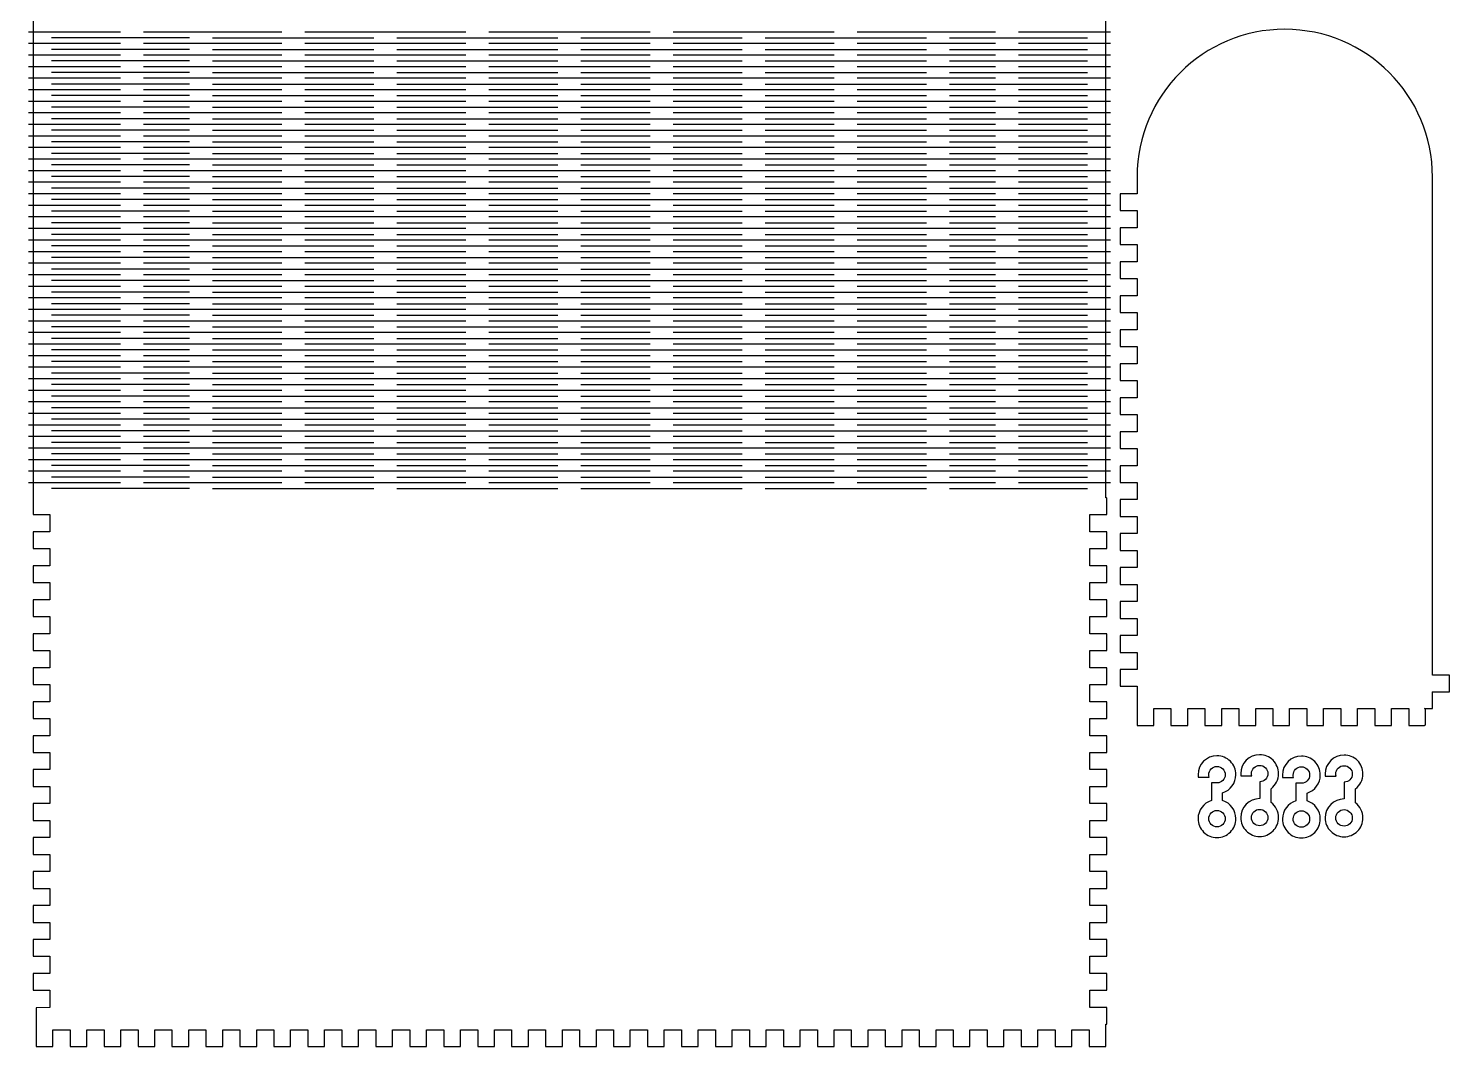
# Model space of a CAD drawing. Extents: x 4 to 392, y 13 to 534.
# Drawn here: x 3.7 to 392.4, y 13.5 to 291.9 of the extents above; entities that cross this region are included whole.
import ezdxf

# ---------------------------------------------------------------- set-up
doc = ezdxf.new("R2010")
doc.units = 0
doc.layers.add('Layer_1', color=7, linetype='CONTINUOUS')

msp = doc.modelspace()

# ---------------------------------------------------------------- linework, layer by layer
at = {"layer": 'Layer_1', "color": 7}
for points in [[(5.042069, 446.575439), (4.945951, 446.479321), (4.945951, 163.278023)], [(298.524921, 163.496596), (298.336829, 163.496596), (298.336829, 437.039586), (298.354291, 437.039586), (298.336829, 446.479321), (298.240706, 446.575439), (5.042069, 446.575439)], [(347.282613, 291.613634), (347.279613, 291.613634)], [(28.86132, 290.866613), (3.672673, 290.866613)], [(28.86132, 287.705685), (3.672673, 287.705685)], [(47.752359, 289.286149), (9.969984, 289.286149)], [(72.940399, 290.866613), (35.15833, 290.866613)], [(72.940399, 287.705685), (35.15833, 287.705685)], [(54.049373, 289.286149), (98.12874, 289.286149)], [(123.317089, 290.866613), (79.237486, 290.866613)], [(123.317089, 287.705685), (79.237486, 287.705685)], [(104.425087, 289.286149), (148.504694, 289.286149)], [(173.693032, 290.866613), (129.614168, 290.866613)], [(173.693032, 287.705685), (129.614168, 287.705685)], [(154.801785, 289.286149), (198.881383, 289.286149)], [(224.068994, 290.866613), (179.990123, 290.866613)], [(224.068994, 287.705685), (179.990123, 287.705685)], [(205.177734, 289.286149), (249.257331, 289.286149)], [(268.149331, 290.866613), (230.366071, 290.866613)], [(268.149331, 287.705685), (230.366071, 287.705685)], [(255.554422, 289.286149), (293.336942, 289.286149)], [(299.63402, 290.866613), (274.445682, 290.866613)], [(299.63402, 287.705685), (274.445682, 287.705685)], [(28.86132, 284.545121), (3.672673, 284.545121)], [(47.752359, 286.125214), (9.969984, 286.125214)], [(72.940399, 284.545121), (35.15833, 284.545121)], [(54.049373, 286.125214), (98.12874, 286.125214)], [(123.317089, 284.545121), (79.237486, 284.545121)], [(104.425087, 286.125214), (148.504694, 286.125214)], [(173.693032, 284.545121), (129.614168, 284.545121)], [(154.801785, 286.125214), (198.881383, 286.125214)], [(224.068994, 284.545121), (179.990123, 284.545121)], [(205.177734, 286.125214), (249.257331, 286.125214)], [(268.149331, 284.545121), (230.366071, 284.545121)], [(255.554422, 286.125214), (293.336942, 286.125214)], [(299.63402, 284.545121), (274.445682, 284.545121)], [(28.86132, 281.384186), (3.672673, 281.384186)], [(47.752359, 282.964657), (9.969984, 282.964657)], [(72.940399, 281.384186), (35.15833, 281.384186)], [(54.049373, 282.964657), (98.12874, 282.964657)], [(123.317089, 281.384186), (79.237486, 281.384186)], [(104.425087, 282.964657), (148.504694, 282.964657)], [(173.693032, 281.384186), (129.614168, 281.384186)], [(154.801785, 282.964657), (198.881383, 282.964657)], [(224.068994, 281.384186), (179.990123, 281.384186)], [(205.177734, 282.964657), (249.257331, 282.964657)], [(268.149331, 281.384186), (230.366071, 281.384186)], [(255.554422, 282.964657), (293.336942, 282.964657)], [(299.63402, 281.384186), (274.445682, 281.384186)], [(28.86132, 278.223258), (3.672673, 278.223258)], [(47.752359, 279.803722), (9.969984, 279.803722)], [(47.752359, 276.642787), (9.969984, 276.642787)], [(72.940399, 278.223258), (35.15833, 278.223258)], [(54.049373, 279.803722), (98.12874, 279.803722)], [(54.049373, 276.642787), (98.12874, 276.642787)], [(123.317089, 278.223258), (79.237486, 278.223258)], [(104.425087, 279.803722), (148.504694, 279.803722)], [(104.425087, 276.642787), (148.504694, 276.642787)], [(173.693032, 278.223258), (129.614168, 278.223258)], [(154.801785, 279.803722), (198.881383, 279.803722)], [(154.801785, 276.642787), (198.881383, 276.642787)], [(224.068994, 278.223258), (179.990123, 278.223258)], [(205.177734, 279.803722), (249.257331, 279.803722)], [(205.177734, 276.642787), (249.257331, 276.642787)], [(268.149331, 278.223258), (230.366071, 278.223258)], [(255.554422, 279.803722), (293.336942, 279.803722)], [(255.554422, 276.642787), (293.336942, 276.642787)], [(299.63402, 278.223258), (274.445682, 278.223258)], [(28.86132, 275.062322), (3.672673, 275.062322)], [(47.752359, 273.481858), (9.969984, 273.481858)], [(72.940399, 275.062322), (35.15833, 275.062322)], [(54.049373, 273.481858), (98.12874, 273.481858)], [(123.317089, 275.062322), (79.237486, 275.062322)], [(104.425087, 273.481858), (148.504694, 273.481858)], [(173.693032, 275.062322), (129.614168, 275.062322)], [(154.801785, 273.481858), (198.881383, 273.481858)], [(224.068994, 275.062322), (179.990123, 275.062322)], [(205.177734, 273.481858), (249.257331, 273.481858)], [(268.149331, 275.062322), (230.366071, 275.062322)], [(255.554422, 273.481858), (293.336942, 273.481858)], [(299.63402, 275.062322), (274.445682, 275.062322)], [(28.86132, 271.901387), (3.672673, 271.901387)], [(28.86132, 268.740459), (3.672673, 268.740459)], [(47.752359, 270.320923), (9.969984, 270.320923)], [(72.940399, 271.901387), (35.15833, 271.901387)], [(72.940399, 268.740459), (35.15833, 268.740459)], [(54.049373, 270.320923), (98.12874, 270.320923)], [(123.317089, 271.901387), (79.237486, 271.901387)], [(123.317089, 268.740459), (79.237486, 268.740459)], [(104.425087, 270.320923), (148.504694, 270.320923)], [(173.693032, 271.901387), (129.614168, 271.901387)], [(173.693032, 268.740459), (129.614168, 268.740459)], [(154.801785, 270.320923), (198.881383, 270.320923)], [(224.068994, 271.901387), (179.990123, 271.901387)], [(224.068994, 268.740459), (179.990123, 268.740459)], [(205.177734, 270.320923), (249.257331, 270.320923)], [(268.149331, 271.901387), (230.366071, 271.901387)], [(268.149331, 268.740459), (230.366071, 268.740459)], [(255.554422, 270.320923), (293.336942, 270.320923)], [(299.63402, 271.901387), (274.445682, 271.901387)], [(299.63402, 268.740459), (274.445682, 268.740459)], [(28.86132, 265.579531), (3.672673, 265.579531)], [(47.752359, 267.159995), (9.969984, 267.159995)], [(72.940399, 265.579531), (35.15833, 265.579531)], [(54.049373, 267.159995), (98.12874, 267.159995)], [(123.317089, 265.579531), (79.237486, 265.579531)], [(104.425087, 267.159995), (148.504694, 267.159995)], [(173.693032, 265.579531), (129.614168, 265.579531)], [(154.801785, 267.159995), (198.881383, 267.159995)], [(224.068994, 265.579531), (179.990123, 265.579531)], [(205.177734, 267.159995), (249.257331, 267.159995)], [(268.149331, 265.579531), (230.366071, 265.579531)], [(255.554422, 267.159995), (293.336942, 267.159995)], [(299.63402, 265.579531), (274.445682, 265.579531)], [(28.86132, 262.418596), (3.672673, 262.418596)], [(28.86132, 262.418596), (3.672673, 262.418596)], [(47.752359, 263.99906), (9.969984, 263.99906)], [(47.752359, 260.838132), (9.969984, 260.838132)], [(47.752359, 260.838125), (9.969984, 260.838125)], [(72.940399, 262.418596), (35.15833, 262.418596)], [(72.940399, 262.418596), (35.15833, 262.418596)], [(54.049373, 263.99906), (98.12874, 263.99906)], [(54.049373, 260.838132), (98.12874, 260.838132)], [(54.049373, 260.838125), (98.12874, 260.838125)], [(123.317089, 262.418596), (79.237486, 262.418596)], [(123.317089, 262.418596), (79.237486, 262.418596)], [(104.425087, 263.99906), (148.504694, 263.99906)], [(104.425087, 260.838132), (148.504694, 260.838132)], [(104.425087, 260.838125), (148.504694, 260.838125)], [(173.693032, 262.418596), (129.614168, 262.418596)], [(173.693032, 262.418596), (129.614168, 262.418596)], [(154.801785, 263.99906), (198.881383, 263.99906)], [(154.801785, 260.838132), (198.881383, 260.838132)], [(154.801785, 260.838125), (198.881383, 260.838125)], [(224.068994, 262.418596), (179.990123, 262.418596)], [(224.068994, 262.418596), (179.990123, 262.418596)], [(205.177734, 263.99906), (249.257331, 263.99906)], [(205.177734, 260.838132), (249.257331, 260.838132)], [(205.177734, 260.838125), (249.257331, 260.838125)], [(268.149331, 262.418596), (230.366071, 262.418596)], [(268.149331, 262.418596), (230.366071, 262.418596)], [(255.554422, 263.99906), (293.336942, 263.99906)], [(255.554422, 260.838132), (293.336942, 260.838132)], [(255.554422, 260.838125), (293.336942, 260.838125)], [(299.63402, 262.418596), (274.445682, 262.418596)], [(299.63402, 262.418596), (274.445682, 262.418596)], [(28.86132, 259.257661), (3.672673, 259.257661)], [(47.752359, 257.677197), (9.969984, 257.677197)], [(72.940399, 259.257661), (35.15833, 259.257661)], [(54.049373, 257.677197), (98.12874, 257.677197)], [(123.317089, 259.257661), (79.237486, 259.257661)], [(104.425087, 257.677197), (148.504694, 257.677197)], [(173.693032, 259.257661), (129.614168, 259.257661)], [(154.801785, 257.677197), (198.881383, 257.677197)], [(224.068994, 259.257661), (179.990123, 259.257661)], [(205.177734, 257.677197), (249.257331, 257.677197)], [(268.149331, 259.257661), (230.366071, 259.257661)], [(255.554422, 257.677197), (293.336942, 257.677197)], [(299.63402, 259.257661), (274.445682, 259.257661)], [(28.86132, 256.096732), (3.672673, 256.096732)], [(28.86132, 252.936169), (3.672673, 252.936169)], [(47.752359, 254.516261), (9.969984, 254.516261)], [(72.940399, 256.096732), (35.15833, 256.096732)], [(72.940399, 252.936169), (35.15833, 252.936169)], [(54.049373, 254.516261), (98.12874, 254.516261)], [(123.317089, 256.096732), (79.237486, 256.096732)], [(123.317089, 252.936169), (79.237486, 252.936169)], [(104.425087, 254.516261), (148.504694, 254.516261)], [(173.693032, 256.096732), (129.614168, 256.096732)], [(173.693032, 252.936169), (129.614168, 252.936169)], [(154.801785, 254.516261), (198.881383, 254.516261)], [(224.068994, 256.096732), (179.990123, 256.096732)], [(224.068994, 252.936169), (179.990123, 252.936169)], [(205.177734, 254.516261), (249.257331, 254.516261)], [(268.149331, 256.096732), (230.366071, 256.096732)], [(268.149331, 252.936169), (230.366071, 252.936169)], [(255.554422, 254.516261), (293.336942, 254.516261)], [(299.63402, 256.096732), (274.445682, 256.096732)], [(299.63402, 252.936169), (274.445682, 252.936169)], [(28.86132, 249.775234), (3.672673, 249.775234)], [(47.752359, 251.355705), (9.969984, 251.355705)], [(72.940399, 249.775234), (35.15833, 249.775234)], [(54.049373, 251.355705), (98.12874, 251.355705)], [(123.317089, 249.775234), (79.237486, 249.775234)], [(104.425087, 251.355705), (148.504694, 251.355705)], [(173.693032, 249.775234), (129.614168, 249.775234)], [(154.801785, 251.355705), (198.881383, 251.355705)], [(224.068994, 249.775234), (179.990123, 249.775234)], [(205.177734, 251.355705), (249.257331, 251.355705)], [(268.149331, 249.775234), (230.366071, 249.775234)], [(255.554422, 251.355705), (293.336942, 251.355705)], [(299.63402, 249.775234), (274.445682, 249.775234)], [(306.872253, 251.316345), (306.869253, 251.316345), (306.869253, 251.202655), (306.869253, 246.614305), (302.279874, 246.614305), (302.279874, 242.025955), (306.869253, 242.025955), (306.869253, 241.912785), (306.869253, 237.325465), (302.279874, 237.325465), (302.279874, 232.736085), (306.869253, 232.736085), (306.869253, 232.623425), (306.869253, 228.035605), (302.279874, 228.035605), (302.279874, 223.445695), (306.869253, 223.445695), (306.869253, 223.333555), (306.869253, 218.745206), (302.279874, 218.745206), (302.279874, 214.156336), (306.869253, 214.156336), (306.869253, 214.043686), (306.869253, 209.455337), (302.279874, 209.455337), (302.279874, 204.865947), (306.869253, 204.865947), (306.869253, 204.753817), (306.869253, 200.165467), (302.279874, 200.165467), (302.279874, 195.576597), (306.869253, 195.576597), (306.869253, 195.463427), (306.869253, 190.875597), (302.279874, 190.875597), (302.279874, 186.286727), (306.869253, 186.286727), (306.869253, 186.173557), (306.869253, 181.585207), (302.279874, 181.585207), (302.279874, 176.996857), (306.869253, 176.996857), (306.869253, 176.883677), (306.869253, 172.295847), (302.279874, 172.295847), (302.279874, 167.706977), (306.869253, 167.706977), (306.869253, 167.593807), (306.869253, 163.006497), (302.279874, 163.006497), (302.279874, 158.416587), (306.869253, 158.416587), (306.869253, 158.304457), (306.869253, 153.716098), (302.279874, 153.716098), (302.279874, 149.126718), (306.869253, 149.126718), (306.869253, 149.014068), (306.869253, 144.426228), (302.279874, 144.426228), (302.279874, 139.836848), (306.869253, 139.836848), (306.869253, 139.724708), (306.869253, 135.136358), (302.279874, 135.136358), (302.279874, 130.546978), (306.869253, 130.546978), (306.869253, 130.434318), (306.869253, 125.846488), (302.279874, 125.846488), (302.279874, 121.257618), (306.869253, 121.257618), (306.869253, 121.144448), (306.869253, 116.556098), (302.279874, 116.556098), (302.279874, 111.967748), (306.869253, 111.967748), (306.869253, 111.854578), (306.869253, 107.266738), (306.869253, 105.872508), (306.869253, 101.284158), (311.458043, 101.284158), (311.458043, 105.872508), (316.159033, 105.872508), (316.159033, 101.284158), (320.747913, 101.284158), (320.747913, 105.872508), (325.449423, 105.872508), (325.449423, 101.284158), (330.037773, 101.284158), (330.037773, 105.872508), (334.739293, 105.872508), (334.739293, 101.284158), (339.327643, 101.284158), (339.327643, 105.872508), (344.028153, 105.872508), (344.028153, 101.284158), (348.618033, 101.284158), (348.618033, 105.872508), (353.318543, 105.872508), (353.318543, 101.284158), (357.907923, 101.284158), (357.907923, 105.872508), (362.608403, 105.872508), (362.608403, 101.284158), (367.197792, 101.284158), (367.197792, 105.872508), (371.898802, 105.872508), (371.898802, 101.284158), (376.487652, 101.284158), (376.487652, 105.872508), (381.188142, 105.872508), (381.188142, 101.284158), (385.479252, 101.284168)], [(392.357372, 110.538888), (392.357372, 115.050768), (387.769022, 115.050768), (387.691522, 115.050768), (387.691522, 116.556098), (387.691522, 121.144448), (387.691522, 125.844938), (387.691522, 130.434318), (387.691522, 135.134808), (387.691522, 139.724708), (387.691522, 144.425198), (387.691522, 149.014068), (387.691522, 153.715068), (387.691522, 158.304457), (387.691522, 163.004947), (387.691522, 167.593807), (387.691522, 172.294817), (387.691522, 176.883677), (387.691522, 181.585207), (387.691522, 186.173557), (387.691522, 190.875077), (387.691522, 195.463427), (387.691522, 200.163917), (387.691522, 204.753817), (387.691522, 209.454307), (387.691522, 214.043686), (387.691522, 218.744176), (387.691522, 223.333555), (387.691522, 228.034045), (387.691522, 232.623425), (387.691522, 237.323905), (387.691522, 241.912785), (387.691522, 246.614305), (387.691522, 251.202655)], [(28.86132, 246.614305), (3.672673, 246.614305)], [(47.752359, 248.19477), (9.969984, 248.19477)], [(47.752359, 245.033834), (9.969984, 245.033834)], [(72.940399, 246.614305), (35.15833, 246.614305)], [(54.049373, 248.19477), (98.12874, 248.19477)], [(54.049373, 245.033834), (98.12874, 245.033834)], [(123.317089, 246.614305), (79.237486, 246.614305)], [(104.425087, 248.19477), (148.504694, 248.19477)], [(104.425087, 245.033834), (148.504694, 245.033834)], [(173.693032, 246.614305), (129.614168, 246.614305)], [(154.801785, 248.19477), (198.881383, 248.19477)], [(154.801785, 245.033834), (198.881383, 245.033834)], [(224.068994, 246.614305), (179.990123, 246.614305)], [(205.177734, 248.19477), (249.257331, 248.19477)], [(205.177734, 245.033834), (249.257331, 245.033834)], [(268.149331, 246.614305), (230.366071, 246.614305)], [(255.554422, 248.19477), (293.336942, 248.19477)], [(255.554422, 245.033834), (293.336942, 245.033834)], [(299.63402, 246.614305), (274.445682, 246.614305)], [(28.86132, 243.45337), (3.672673, 243.45337)], [(47.752359, 241.872906), (9.969984, 241.872906)], [(72.940399, 243.45337), (35.15833, 243.45337)], [(54.049373, 241.872906), (98.12874, 241.872906)], [(123.317089, 243.45337), (79.237486, 243.45337)], [(104.425087, 241.872906), (148.504694, 241.872906)], [(173.693032, 243.45337), (129.614168, 243.45337)], [(154.801785, 241.872906), (198.881383, 241.872906)], [(224.068994, 243.45337), (179.990123, 243.45337)], [(205.177734, 241.872906), (249.257331, 241.872906)], [(268.149331, 243.45337), (230.366071, 243.45337)], [(255.554422, 241.872906), (293.336942, 241.872906)], [(299.63402, 243.45337), (274.445682, 243.45337)], [(28.86132, 240.292435), (3.672673, 240.292435)], [(28.86132, 237.131507), (3.672673, 237.131507)], [(47.752359, 238.711971), (9.969984, 238.711971)], [(72.940399, 240.292435), (35.15833, 240.292435)], [(72.940399, 237.131507), (35.15833, 237.131507)], [(54.049373, 238.711971), (98.12874, 238.711971)], [(123.317089, 240.292435), (79.237486, 240.292435)], [(123.317089, 237.131507), (79.237486, 237.131507)], [(104.425087, 238.711971), (148.504694, 238.711971)], [(173.693032, 240.292435), (129.614168, 240.292435)], [(173.693032, 237.131507), (129.614168, 237.131507)], [(154.801785, 238.711971), (198.881383, 238.711971)], [(224.068994, 240.292435), (179.990123, 240.292435)], [(224.068994, 237.131507), (179.990123, 237.131507)], [(205.177734, 238.711971), (249.257331, 238.711971)], [(268.149331, 240.292435), (230.366071, 240.292435)], [(268.149331, 237.131507), (230.366071, 237.131507)], [(255.554422, 238.711971), (293.336942, 238.711971)], [(299.63402, 240.292435), (274.445682, 240.292435)], [(299.63402, 237.131507), (274.445682, 237.131507)], [(28.86132, 233.970579), (3.672673, 233.970579)], [(47.752359, 235.551043), (9.969984, 235.551043)], [(72.940399, 233.970579), (35.15833, 233.970579)], [(54.049373, 235.551043), (98.12874, 235.551043)], [(123.317089, 233.970579), (79.237486, 233.970579)], [(104.425087, 235.551043), (148.504694, 235.551043)], [(173.693032, 233.970579), (129.614168, 233.970579)], [(154.801785, 235.551043), (198.881383, 235.551043)], [(224.068994, 233.970579), (179.990123, 233.970579)], [(205.177734, 235.551043), (249.257331, 235.551043)], [(268.149331, 233.970579), (230.366071, 233.970579)], [(255.554422, 235.551043), (293.336942, 235.551043)], [(299.63402, 233.970579), (274.445682, 233.970579)], [(28.86132, 230.809644), (3.672673, 230.809644)], [(28.86132, 230.809644), (3.672673, 230.809644)], [(47.752359, 232.390108), (9.969984, 232.390108)], [(72.940399, 230.809644), (35.15833, 230.809644)], [(72.940399, 230.809644), (35.15833, 230.809644)], [(54.049373, 232.390108), (98.12874, 232.390108)], [(123.317089, 230.809644), (79.237486, 230.809644)], [(123.317089, 230.809644), (79.237486, 230.809644)], [(104.425087, 232.390108), (148.504694, 232.390108)], [(173.693032, 230.809644), (129.614168, 230.809644)], [(173.693032, 230.809644), (129.614168, 230.809644)], [(154.801785, 232.390108), (198.881383, 232.390108)], [(224.068994, 230.809644), (179.990123, 230.809644)], [(224.068994, 230.809644), (179.990123, 230.809644)], [(205.177734, 232.390108), (249.257331, 232.390108)], [(268.149331, 230.809644), (230.366071, 230.809644)], [(268.149331, 230.809644), (230.366071, 230.809644)], [(255.554422, 232.390108), (293.336942, 232.390108)], [(299.63402, 230.809644), (274.445682, 230.809644)], [(299.63402, 230.809644), (274.445682, 230.809644)], [(28.86132, 227.648708), (3.672673, 227.648708)], [(47.752359, 229.229179), (9.969984, 229.229179)], [(47.752359, 229.229173), (9.969984, 229.229173)], [(47.752359, 226.068244), (9.969984, 226.068244)], [(72.940399, 227.648708), (35.15833, 227.648708)], [(54.049373, 229.229179), (98.12874, 229.229179)], [(54.049373, 229.229173), (98.12874, 229.229173)], [(54.049373, 226.068244), (98.12874, 226.068244)], [(123.317089, 227.648708), (79.237486, 227.648708)], [(104.425087, 229.229179), (148.504694, 229.229179)], [(104.425087, 229.229173), (148.504694, 229.229173)], [(104.425087, 226.068244), (148.504694, 226.068244)], [(173.693032, 227.648708), (129.614168, 227.648708)], [(154.801785, 229.229179), (198.881383, 229.229179)], [(154.801785, 229.229173), (198.881383, 229.229173)], [(154.801785, 226.068244), (198.881383, 226.068244)], [(224.068994, 227.648708), (179.990123, 227.648708)], [(205.177734, 229.229179), (249.257331, 229.229179)], [(205.177734, 229.229173), (249.257331, 229.229173)], [(205.177734, 226.068244), (249.257331, 226.068244)], [(268.149331, 227.648708), (230.366071, 227.648708)], [(255.554422, 229.229179), (293.336942, 229.229179)], [(255.554422, 229.229173), (293.336942, 229.229173)], [(255.554422, 226.068244), (293.336942, 226.068244)], [(299.63402, 227.648708), (274.445682, 227.648708)], [(28.86132, 224.48778), (3.672673, 224.48778)], [(47.752359, 222.907309), (9.969984, 222.907309)], [(72.940399, 224.48778), (35.15833, 224.48778)], [(54.049373, 222.907309), (98.12874, 222.907309)], [(123.317089, 224.48778), (79.237486, 224.48778)], [(104.425087, 222.907309), (148.504694, 222.907309)], [(173.693032, 224.48778), (129.614168, 224.48778)], [(154.801785, 222.907309), (198.881383, 222.907309)], [(224.068994, 224.48778), (179.990123, 224.48778)], [(205.177734, 222.907309), (249.257331, 222.907309)], [(268.149331, 224.48778), (230.366071, 224.48778)], [(255.554422, 222.907309), (293.336942, 222.907309)], [(299.63402, 224.48778), (274.445682, 224.48778)], [(28.86132, 221.327217), (3.672673, 221.327217)], [(28.86132, 218.166281), (3.672673, 218.166281)], [(47.752359, 219.746752), (9.969984, 219.746752)], [(72.940399, 221.327217), (35.15833, 221.327217)], [(72.940399, 218.166281), (35.15833, 218.166281)], [(54.049373, 219.746752), (98.12874, 219.746752)], [(123.317089, 221.327217), (79.237486, 221.327217)], [(123.317089, 218.166281), (79.237486, 218.166281)], [(104.425087, 219.746752), (148.504694, 219.746752)], [(173.693032, 221.327217), (129.614168, 221.327217)], [(173.693032, 218.166281), (129.614168, 218.166281)], [(154.801785, 219.746752), (198.881383, 219.746752)], [(224.068994, 221.327217), (179.990123, 221.327217)], [(224.068994, 218.166281), (179.990123, 218.166281)], [(205.177734, 219.746752), (249.257331, 219.746752)], [(268.149331, 221.327217), (230.366071, 221.327217)], [(268.149331, 218.166281), (230.366071, 218.166281)], [(255.554422, 219.746752), (293.336942, 219.746752)], [(299.63402, 221.327217), (274.445682, 221.327217)], [(299.63402, 218.166281), (274.445682, 218.166281)], [(28.86132, 215.005353), (3.672673, 215.005353)], [(47.752359, 216.585817), (9.969984, 216.585817)], [(72.940399, 215.005353), (35.15833, 215.005353)], [(54.049373, 216.585817), (98.12874, 216.585817)], [(123.317089, 215.005353), (79.237486, 215.005353)], [(104.425087, 216.585817), (148.504694, 216.585817)], [(173.693032, 215.005353), (129.614168, 215.005353)], [(154.801785, 216.585817), (198.881383, 216.585817)], [(224.068994, 215.005353), (179.990123, 215.005353)], [(205.177734, 216.585817), (249.257331, 216.585817)], [(268.149331, 215.005353), (230.366071, 215.005353)], [(255.554422, 216.585817), (293.336942, 216.585817)], [(299.63402, 215.005353), (274.445682, 215.005353)], [(28.86132, 211.844418), (3.672673, 211.844418)], [(47.752359, 213.424882), (9.969984, 213.424882)], [(47.752359, 210.263954), (9.969984, 210.263954)], [(72.940399, 211.844418), (35.15833, 211.844418)], [(54.049373, 213.424882), (98.12874, 213.424882)], [(54.049373, 210.263954), (98.12874, 210.263954)], [(123.317089, 211.844418), (79.237486, 211.844418)], [(104.425087, 213.424882), (148.504694, 213.424882)], [(104.425087, 210.263954), (148.504694, 210.263954)], [(173.693032, 211.844418), (129.614168, 211.844418)], [(154.801785, 213.424882), (198.881383, 213.424882)], [(154.801785, 210.263954), (198.881383, 210.263954)], [(224.068994, 211.844418), (179.990123, 211.844418)], [(205.177734, 213.424882), (249.257331, 213.424882)], [(205.177734, 210.263954), (249.257331, 210.263954)], [(268.149331, 211.844418), (230.366071, 211.844418)], [(255.554422, 213.424882), (293.336942, 213.424882)], [(255.554422, 210.263954), (293.336942, 210.263954)], [(299.63402, 211.844418), (274.445682, 211.844418)], [(28.86132, 208.683483), (3.672673, 208.683483)], [(47.752359, 207.103019), (9.969984, 207.103019)], [(72.940399, 208.683483), (35.15833, 208.683483)], [(54.049373, 207.103019), (98.12874, 207.103019)], [(123.317089, 208.683483), (79.237486, 208.683483)], [(104.425087, 207.103019), (148.504694, 207.103019)], [(173.693032, 208.683483), (129.614168, 208.683483)], [(154.801785, 207.103019), (198.881383, 207.103019)], [(224.068994, 208.683483), (179.990123, 208.683483)], [(205.177734, 207.103019), (249.257331, 207.103019)], [(268.149331, 208.683483), (230.366071, 208.683483)], [(255.554422, 207.103019), (293.336942, 207.103019)], [(299.63402, 208.683483), (274.445682, 208.683483)], [(28.86132, 205.522555), (3.672673, 205.522555)], [(28.86132, 202.361626), (3.672673, 202.361626)], [(47.752359, 203.942091), (9.969984, 203.942091)], [(72.940399, 205.522555), (35.15833, 205.522555)], [(72.940399, 202.361626), (35.15833, 202.361626)], [(54.049373, 203.942091), (98.12874, 203.942091)], [(123.317089, 205.522555), (79.237486, 205.522555)], [(123.317089, 202.361626), (79.237486, 202.361626)], [(104.425087, 203.942091), (148.504694, 203.942091)], [(173.693032, 205.522555), (129.614168, 205.522555)], [(173.693032, 202.361626), (129.614168, 202.361626)], [(154.801785, 203.942091), (198.881383, 203.942091)], [(224.068994, 205.522555), (179.990123, 205.522555)], [(224.068994, 202.361626), (179.990123, 202.361626)], [(205.177734, 203.942091), (249.257331, 203.942091)], [(268.149331, 205.522555), (230.366071, 205.522555)], [(268.149331, 202.361626), (230.366071, 202.361626)], [(255.554422, 203.942091), (293.336942, 203.942091)], [(299.63402, 205.522555), (274.445682, 205.522555)], [(299.63402, 202.361626), (274.445682, 202.361626)], [(28.86132, 199.200691), (3.672673, 199.200691)], [(28.86132, 199.200691), (3.672673, 199.200691)], [(47.752359, 200.781155), (9.969984, 200.781155)], [(72.940399, 199.200691), (35.15833, 199.200691)], [(72.940399, 199.200691), (35.15833, 199.200691)], [(54.049373, 200.781155), (98.12874, 200.781155)], [(123.317089, 199.200691), (79.237486, 199.200691)], [(123.317089, 199.200691), (79.237486, 199.200691)], [(104.425087, 200.781155), (148.504694, 200.781155)], [(173.693032, 199.200691), (129.614168, 199.200691)], [(173.693032, 199.200691), (129.614168, 199.200691)], [(154.801785, 200.781155), (198.881383, 200.781155)], [(224.068994, 199.200691), (179.990123, 199.200691)], [(224.068994, 199.200691), (179.990123, 199.200691)], [(205.177734, 200.781155), (249.257331, 200.781155)], [(268.149331, 199.200691), (230.366071, 199.200691)], [(268.149331, 199.200691), (230.366071, 199.200691)], [(255.554422, 200.781155), (293.336942, 200.781155)], [(299.63402, 199.200691), (274.445682, 199.200691)], [(299.63402, 199.200691), (274.445682, 199.200691)], [(28.86132, 196.039756), (3.672673, 196.039756)], [(47.752359, 197.620227), (9.969984, 197.620227)], [(47.752359, 197.62022), (9.969984, 197.62022)], [(47.752359, 194.459292), (9.969984, 194.459292)], [(72.940399, 196.039756), (35.15833, 196.039756)], [(54.049373, 197.620227), (98.12874, 197.620227)], [(54.049373, 197.62022), (98.12874, 197.62022)], [(54.049373, 194.459292), (98.12874, 194.459292)], [(123.317089, 196.039756), (79.237486, 196.039756)], [(104.425087, 197.620227), (148.504694, 197.620227)], [(104.425087, 197.62022), (148.504694, 197.62022)], [(104.425087, 194.459292), (148.504694, 194.459292)], [(173.693032, 196.039756), (129.614168, 196.039756)], [(154.801785, 197.620227), (198.881383, 197.620227)], [(154.801785, 197.62022), (198.881383, 197.62022)], [(154.801785, 194.459292), (198.881383, 194.459292)], [(224.068994, 196.039756), (179.990123, 196.039756)], [(205.177734, 197.620227), (249.257331, 197.620227)], [(205.177734, 197.62022), (249.257331, 197.62022)], [(205.177734, 194.459292), (249.257331, 194.459292)], [(268.149331, 196.039756), (230.366071, 196.039756)], [(255.554422, 197.620227), (293.336942, 197.620227)], [(255.554422, 197.62022), (293.336942, 197.62022)], [(255.554422, 194.459292), (293.336942, 194.459292)], [(299.63402, 196.039756), (274.445682, 196.039756)], [(28.86132, 192.878828), (3.672673, 192.878828)], [(47.752359, 191.298357), (9.969984, 191.298357)], [(72.940399, 192.878828), (35.15833, 192.878828)], [(54.049373, 191.298357), (98.12874, 191.298357)], [(123.317089, 192.878828), (79.237486, 192.878828)], [(104.425087, 191.298357), (148.504694, 191.298357)], [(173.693032, 192.878828), (129.614168, 192.878828)], [(154.801785, 191.298357), (198.881383, 191.298357)], [(224.068994, 192.878828), (179.990123, 192.878828)], [(205.177734, 191.298357), (249.257331, 191.298357)], [(268.149331, 192.878828), (230.366071, 192.878828)], [(255.554422, 191.298357), (293.336942, 191.298357)], [(299.63402, 192.878828), (274.445682, 192.878828)], [(28.86132, 189.718264), (3.672673, 189.718264)], [(47.752359, 188.1378), (9.969984, 188.1378)], [(72.940399, 189.718264), (35.15833, 189.718264)], [(54.049373, 188.1378), (98.12874, 188.1378)], [(123.317089, 189.718264), (79.237486, 189.718264)], [(104.425087, 188.1378), (148.504694, 188.1378)], [(173.693032, 189.718264), (129.614168, 189.718264)], [(154.801785, 188.1378), (198.881383, 188.1378)], [(224.068994, 189.718264), (179.990123, 189.718264)], [(205.177734, 188.1378), (249.257331, 188.1378)], [(268.149331, 189.718264), (230.366071, 189.718264)], [(255.554422, 188.1378), (293.336942, 188.1378)], [(299.63402, 189.718264), (274.445682, 189.718264)], [(28.86132, 186.557329), (3.672673, 186.557329)], [(28.86132, 183.396401), (3.672673, 183.396401)], [(47.752359, 184.976865), (9.969984, 184.976865)], [(72.940399, 186.557329), (35.15833, 186.557329)], [(72.940399, 183.396401), (35.15833, 183.396401)], [(54.049373, 184.976865), (98.12874, 184.976865)], [(123.317089, 186.557329), (79.237486, 186.557329)], [(123.317089, 183.396401), (79.237486, 183.396401)], [(104.425087, 184.976865), (148.504694, 184.976865)], [(173.693032, 186.557329), (129.614168, 186.557329)], [(173.693032, 183.396401), (129.614168, 183.396401)], [(154.801785, 184.976865), (198.881383, 184.976865)], [(224.068994, 186.557329), (179.990123, 186.557329)], [(224.068994, 183.396401), (179.990123, 183.396401)], [(205.177734, 184.976865), (249.257331, 184.976865)], [(268.149331, 186.557329), (230.366071, 186.557329)], [(268.149331, 183.396401), (230.366071, 183.396401)], [(255.554422, 184.976865), (293.336942, 184.976865)], [(299.63402, 186.557329), (274.445682, 186.557329)], [(299.63402, 183.396401), (274.445682, 183.396401)], [(28.86132, 180.235466), (3.672673, 180.235466)], [(47.752359, 181.81593), (9.969984, 181.81593)], [(72.940399, 180.235466), (35.15833, 180.235466)], [(54.049373, 181.81593), (98.12874, 181.81593)], [(123.317089, 180.235466), (79.237486, 180.235466)], [(104.425087, 181.81593), (148.504694, 181.81593)], [(173.693032, 180.235466), (129.614168, 180.235466)], [(154.801785, 181.81593), (198.881383, 181.81593)], [(224.068994, 180.235466), (179.990123, 180.235466)], [(205.177734, 181.81593), (249.257331, 181.81593)], [(268.149331, 180.235466), (230.366071, 180.235466)], [(255.554422, 181.81593), (293.336942, 181.81593)], [(299.63402, 180.235466), (274.445682, 180.235466)], [(28.86132, 177.074531), (3.672673, 177.074531)], [(47.752359, 178.655002), (9.969984, 178.655002)], [(47.752359, 175.494067), (9.969984, 175.494067)], [(72.940399, 177.074531), (35.15833, 177.074531)], [(54.049373, 178.655002), (98.12874, 178.655002)], [(54.049373, 175.494067), (98.12874, 175.494067)], [(123.317089, 177.074531), (79.237486, 177.074531)], [(104.425087, 178.655002), (148.504694, 178.655002)], [(104.425087, 175.494067), (148.504694, 175.494067)], [(173.693032, 177.074531), (129.614168, 177.074531)], [(154.801785, 178.655002), (198.881383, 178.655002)], [(154.801785, 175.494067), (198.881383, 175.494067)], [(224.068994, 177.074531), (179.990123, 177.074531)], [(205.177734, 178.655002), (249.257331, 178.655002)], [(205.177734, 175.494067), (249.257331, 175.494067)], [(268.149331, 177.074531), (230.366071, 177.074531)], [(255.554422, 178.655002), (293.336942, 178.655002)], [(255.554422, 175.494067), (293.336942, 175.494067)], [(299.63402, 177.074531), (274.445682, 177.074531)], [(28.86132, 173.913603), (3.672673, 173.913603)], [(47.752359, 172.333138), (9.969984, 172.333138)], [(72.940399, 173.913603), (35.15833, 173.913603)], [(54.049373, 172.333138), (98.12874, 172.333138)], [(123.317089, 173.913603), (79.237486, 173.913603)], [(104.425087, 172.333138), (148.504694, 172.333138)], [(173.693032, 173.913603), (129.614168, 173.913603)], [(154.801785, 172.333138), (198.881383, 172.333138)], [(224.068994, 173.913603), (179.990123, 173.913603)], [(205.177734, 172.333138), (249.257331, 172.333138)], [(268.149331, 173.913603), (230.366071, 173.913603)], [(255.554422, 172.333138), (293.336942, 172.333138)], [(299.63402, 173.913603), (274.445682, 173.913603)], [(28.86132, 170.752674), (3.672673, 170.752674)], [(28.86132, 167.591739), (3.672673, 167.591739)], [(47.752359, 169.172203), (9.969984, 169.172203)], [(72.940399, 170.752674), (35.15833, 170.752674)], [(72.940399, 167.591739), (35.15833, 167.591739)], [(54.049373, 169.172203), (98.12874, 169.172203)], [(123.317089, 170.752674), (79.237486, 170.752674)], [(123.317089, 167.591739), (79.237486, 167.591739)], [(104.425087, 169.172203), (148.504694, 169.172203)], [(173.693032, 170.752674), (129.614168, 170.752674)], [(173.693032, 167.591739), (129.614168, 167.591739)], [(154.801785, 169.172203), (198.881383, 169.172203)], [(224.068994, 170.752674), (179.990123, 170.752674)], [(224.068994, 167.591739), (179.990123, 167.591739)], [(205.177734, 169.172203), (249.257331, 169.172203)], [(268.149331, 170.752674), (230.366071, 170.752674)], [(268.149331, 167.591739), (230.366071, 167.591739)], [(255.554422, 169.172203), (293.336942, 169.172203)], [(299.63402, 170.752674), (274.445682, 170.752674)], [(299.63402, 167.591739), (274.445682, 167.591739)], [(47.752359, 166.011268), (9.969984, 166.011268)], [(54.049373, 166.011268), (98.12874, 166.011268)], [(104.425087, 166.011268), (148.504694, 166.011268)], [(154.801785, 166.011268), (198.881383, 166.011268)], [(205.177734, 166.011268), (249.257331, 166.011268)], [(255.554422, 166.011268), (293.336942, 166.011268)], [(298.351302, 13.581196), (298.351302, 18.05276), (298.351302, 19.55861), (298.572467, 19.55861), (298.572467, 24.147993), (293.983587, 24.147993), (293.983587, 28.848501), (298.572467, 28.848501), (298.572467, 33.438386), (293.983587, 33.438386), (293.983587, 38.137836), (298.572467, 38.137836), (298.572467, 42.727748), (293.983587, 42.727748), (293.983587, 47.42823), (298.572467, 47.42823), (298.572467, 52.01711), (293.983587, 52.01711), (293.983587, 56.718623), (298.572467, 56.718623), (298.572467, 61.307504), (293.983587, 61.307504), (293.983587, 66.007985), (298.572467, 66.007985), (298.572467, 70.596839), (293.983587, 70.596839), (293.983587, 75.298882), (298.572467, 75.298882), (298.572467, 79.887233), (293.983587, 79.887233), (293.983587, 84.587714), (298.572467, 84.587714), (298.572467, 89.177097), (293.983587, 89.177097), (293.983587, 93.877605), (298.572467, 93.877605), (298.572467, 98.467491), (293.983587, 98.467491), (293.983587, 103.167973), (298.572467, 103.167973), (298.572467, 107.756324), (293.983587, 107.756324), (293.983587, 112.457334), (298.572467, 112.457334), (298.572467, 117.047247), (293.983587, 117.047247), (293.983587, 121.747728), (298.572467, 121.747728), (298.572467, 126.336608), (293.983587, 126.336608), (293.983587, 131.03709), (298.572467, 131.03709), (298.572467, 135.626473), (293.983587, 135.626473), (293.983587, 140.326954), (298.572467, 140.326954), (298.572467, 144.916337), (293.983587, 144.916337), (293.983587, 149.615787), (298.572467, 149.615787), (298.572467, 154.206202), (293.983587, 154.206202), (293.983587, 158.907213), (298.572467, 158.907213), (298.572467, 163.44905)], [(4.97644, 163.208253), (4.97644, 158.907213), (9.565307, 158.907213), (9.565307, 154.206202), (4.97644, 154.206202), (4.97644, 149.615787), (9.565307, 149.615787), (9.565307, 144.916337), (4.97644, 144.916337), (4.97644, 140.326954), (9.565307, 140.326954), (9.565307, 135.626473), (4.97644, 135.626473), (4.97644, 131.03709), (9.565307, 131.03709), (9.565307, 126.336608), (4.97644, 126.336608), (4.97644, 121.747728), (9.565307, 121.747728), (9.565307, 117.047247), (4.97644, 117.047247), (4.97644, 112.457334), (9.565307, 112.457334), (9.565307, 107.756324), (4.97644, 107.756324), (4.97644, 103.167973), (9.565307, 103.167973), (9.565307, 98.467491), (4.97644, 98.467491), (4.97644, 93.877605), (9.565307, 93.877605), (9.565307, 89.177097), (4.97644, 89.177097), (4.97644, 84.587714), (9.565307, 84.587714), (9.565307, 79.887233), (4.97644, 79.887233), (4.97644, 75.298882), (9.565307, 75.298882), (9.565307, 70.596839), (4.97644, 70.596839), (4.97644, 66.007985), (9.565307, 66.007985), (9.565307, 61.307504), (4.97644, 61.307504), (4.97644, 56.718623), (9.565307, 56.718623), (9.565307, 52.01711), (4.97644, 52.01711), (4.97644, 47.42823), (9.565307, 47.42823), (9.565307, 42.727748), (4.97644, 42.727748), (4.97644, 38.137836), (9.565307, 38.137836), (9.565307, 33.438386), (4.97644, 33.438386), (4.97644, 28.848501), (9.565307, 28.848501), (9.565307, 24.147993), (5.809981, 24.043615), (5.790344, 19.773584)], [(385.479252, 105.872518), (387.691542, 105.872518), (387.691542, 107.265718), (387.691542, 110.461388)], [(387.846542, 110.461388), (392.279872, 110.461388)], [(385.778472, 101.583378), (385.778472, 105.573318)], [(328.781653, 85.549509), (327.203953, 85.549509), (327.203953, 80.716899)], [(335.282163, 87.460699), (338.252343, 87.460699)], [(358.371503, 87.374149), (361.341683, 87.374149)], [(351.870993, 85.462959), (350.293293, 85.462959), (350.293293, 80.630349)], [(353.373443, 80.624829), (353.373443, 82.779169)], [(340.411363, 70.902179), (340.411313, 70.902459)], [(363.500703, 70.815589), (363.500653, 70.815869)], [(5.775358, 19.719344), (5.775358, 18.05276), (5.775358, 13.581196)], [(5.89318, 13.463377), (10.364741, 13.463377), (10.364741, 18.05276), (15.06523, 18.05276), (15.06523, 13.463377), (19.654613, 13.463377), (19.654613, 18.05276), (24.355102, 18.05276), (24.355102, 13.463377), (28.944484, 13.463377), (28.944484, 18.05276), (33.644974, 18.05276), (33.644974, 13.463377), (38.233841, 13.463377), (38.233841, 18.05276), (42.935362, 18.05276), (42.935362, 13.463377), (47.523713, 13.463377), (47.523713, 18.05276), (52.225235, 18.05276), (52.225235, 13.463377), (56.813586, 13.463377), (56.813586, 18.05276), (61.515107, 18.05276), (61.515107, 13.463377), (66.103974, 13.463377), (66.103974, 18.05276), (70.804461, 18.05276), (70.804461, 13.463377), (75.393844, 13.463377), (75.393844, 18.05276), (80.094333, 18.05276), (80.094333, 13.463377), (84.683716, 13.463377), (84.683716, 18.05276), (89.384206, 18.05276), (89.384206, 13.463377), (93.973589, 13.463377), (93.973589, 18.05276), (98.674594, 18.05276), (98.674594, 13.463377), (103.263977, 13.463377), (103.263977, 18.05276), (107.964467, 18.05276), (107.964467, 13.463377), (112.552815, 13.463377), (112.552815, 18.05276), (117.254339, 18.05276), (117.254339, 13.463377), (121.843206, 13.463377), (121.843206, 18.05276), (126.543693, 18.05276), (126.543693, 13.463377), (131.133076, 13.463377), (131.133076, 18.05276), (135.833566, 18.05276), (135.833566, 13.463377), (140.422949, 13.463377), (140.422949, 18.05276), (145.123438, 18.05276), (145.123438, 13.463377), (149.712821, 13.463377), (149.712821, 18.05276), (154.413826, 18.05276), (154.413826, 13.463377), (159.002175, 13.463377), (159.002175, 18.05276), (163.702664, 18.05276), (163.702664, 13.463377), (168.291015, 13.463377), (168.291015, 18.05276), (172.992537, 18.05276), (172.992537, 13.463377), (177.581404, 13.463377), (177.581404, 18.05276), (182.282409, 18.05276), (182.282409, 13.463377), (186.872308, 13.463377), (186.872308, 18.05276), (191.572798, 18.05276), (191.572798, 13.463377), (196.162181, 13.463377), (196.162181, 18.05276), (200.86267, 18.05276), (200.86267, 13.463377), (205.452053, 13.463377), (205.452053, 18.05276), (210.153059, 18.05276), (210.153059, 13.463377), (214.742957, 13.463377), (214.742957, 18.05276), (219.443447, 18.05276), (219.443447, 13.463377), (224.03283, 13.463377), (224.03283, 18.05276), (228.733319, 18.05276), (228.733319, 13.463377), (233.322186, 13.463377), (233.322186, 18.05276), (238.023708, 18.05276), (238.023708, 13.463377), (242.612056, 13.463377), (242.612056, 18.05276), (247.312546, 18.05276), (247.312546, 13.463377), (251.901929, 13.463377), (251.901929, 18.05276), (256.602934, 18.05276), (256.602934, 13.463377), (261.192317, 13.463377), (261.192317, 18.05276), (265.892801, 18.05276), (265.892801, 13.463377), (270.482184, 13.463377), (270.482184, 18.05276), (275.182666, 18.05276), (275.182666, 13.463377), (279.772049, 13.463377), (279.772049, 18.05276), (284.472557, 18.05276), (284.472557, 13.463377), (289.061411, 13.463377), (289.061411, 18.05276), (293.762951, 18.05276), (293.762951, 13.463377), (298.233456, 13.463377)]]:
    msp.add_lwpolyline(points, dxfattribs=at)
for points in [[(328.743763, 73.525589)], [(328.743843, 70.605539)], [(340.411313, 73.822489)], [(351.833103, 73.438999)], [(351.833183, 70.518959)], [(363.500653, 73.735899)]]:
    msp.add_lwpolyline(points, close=True, dxfattribs=at)
for points in [[(347.279613, 291.613634), (325.000073, 291.613634), (306.933613, 273.581695), (306.872253, 251.316345)], [(387.691522, 251.202655), (387.691522, 273.520205), (369.599952, 291.612654), (347.282613, 291.613634)], [(4.945951, 163.278023), (4.945951, 163.278023), (4.957773, 163.225742), (4.97644, 163.208253)], [(298.572467, 163.44905), (298.572467, 163.475244), (298.551036, 163.496596), (298.524921, 163.496596)], [(387.691542, 110.461388), (387.734542, 110.461388), (387.769042, 110.495888), (387.769042, 110.538888)], [(387.769042, 110.538888), (387.769042, 110.495888), (387.803542, 110.461388), (387.846542, 110.461388)], [(392.279872, 110.461388), (392.322872, 110.461388), (392.357372, 110.495888), (392.357372, 110.538888)], [(385.778472, 105.573318), (385.778472, 105.738968), (385.644912, 105.872518), (385.479252, 105.872518)], [(385.479252, 101.284168), (385.644912, 101.284168), (385.778472, 101.417698), (385.778472, 101.583378)], [(328.743763, 92.974529), (325.886864, 92.974434), (323.570916, 90.658478), (323.570833, 87.801579)], [(326.490913, 87.801579), (326.491028, 89.045779), (327.499623, 90.054373), (328.743823, 90.054489)], [(332.401831, 91.459518), (331.431629, 92.429638), (330.115779, 92.974605), (328.743763, 92.974529)], [(328.743823, 90.054489), (329.341391, 90.05455), (329.914509, 89.817224), (330.337094, 89.394721)], [(333.917153, 87.801579), (333.917113, 89.173594), (333.372034, 90.489398), (332.401831, 91.459518)], [(340.411313, 93.271439), (337.554414, 93.271355), (335.238457, 90.955408), (335.238363, 88.098509)], [(338.158443, 88.098509), (338.158558, 89.342717), (339.167165, 90.351314), (340.411373, 90.351419)], [(344.069368, 91.756432), (343.099168, 92.726547), (341.783323, 93.271513), (340.411313, 93.271439)], [(340.411373, 90.351419), (341.008938, 90.351475), (341.58205, 90.114147), (342.004631, 89.691644)], [(342.004631, 89.691644), (342.427213, 89.269141), (342.664648, 88.696073), (342.664703, 88.098509)], [(345.584693, 88.098509), (345.584648, 89.470519), (345.039568, 90.786316), (344.069368, 91.756432)], [(351.833103, 92.887979), (348.976204, 92.887884), (346.660256, 90.571928), (346.660173, 87.715029)], [(349.580253, 87.715029), (349.580368, 88.959229), (350.588963, 89.967823), (351.833163, 89.967939)], [(355.491171, 91.372968), (354.520968, 92.343088), (353.205118, 92.888055), (351.833103, 92.887979)], [(351.833163, 89.967939), (352.430729, 89.967997), (353.003844, 89.73067), (353.426428, 89.308167)], [(357.006493, 87.715029), (357.006453, 89.087044), (356.461374, 90.402848), (355.491171, 91.372968)], [(363.500653, 93.184889), (360.643753, 93.184805), (358.327797, 90.868858), (358.327703, 88.011959)], [(361.247783, 88.011959), (361.247898, 89.256167), (362.256505, 90.264764), (363.500713, 90.264869)], [(367.158707, 91.669882), (366.188507, 92.639997), (364.872663, 93.184963), (363.500653, 93.184889)], [(363.500713, 90.264869), (364.098277, 90.264925), (364.671389, 90.027597), (365.093971, 89.605094)], [(365.093971, 89.605094), (365.516552, 89.182591), (365.753987, 88.609523), (365.754043, 88.011959)], [(368.674032, 88.011959), (368.673987, 89.383969), (368.128907, 90.699766), (367.158707, 91.669882)], [(323.570833, 87.801579), (323.572269, 87.588272), (323.586897, 87.375259), (323.614633, 87.163759)], [(323.614633, 87.163759), (323.614633, 87.163759), (326.584813, 87.163759), (326.584813, 87.163759)], [(326.584813, 87.163759), (326.523101, 87.370765), (326.491477, 87.58557), (326.490913, 87.801579)], [(330.997173, 87.801579), (330.996772, 86.57216), (330.0109, 85.570024), (328.781653, 85.549509)], [(330.284103, 82.865719), (332.444294, 83.539359), (333.915979, 85.53879), (333.917153, 87.801579)], [(330.337094, 89.394721), (330.75968, 88.972218), (330.997118, 88.399147), (330.997173, 87.801579)], [(335.238363, 88.098509), (335.239799, 87.885206), (335.254427, 87.672196), (335.282163, 87.460699)], [(338.252343, 87.460699), (338.190631, 87.667702), (338.159008, 87.882503), (338.158443, 88.098509)], [(342.664703, 88.098509), (342.664302, 86.869083), (341.678418, 85.866943), (340.449163, 85.846439)], [(340.449163, 85.846439), (340.449163, 85.846439), (340.449163, 81.247549), (340.449163, 81.247549)], [(343.528953, 83.979349), (344.82106, 84.955035), (345.581824, 86.479405), (345.584693, 88.098509)], [(346.660173, 87.715029), (346.661609, 87.501722), (346.676237, 87.288709), (346.703973, 87.077209)], [(346.703973, 87.077209), (346.703973, 87.077209), (349.674153, 87.077209), (349.674153, 87.077209)], [(349.674153, 87.077209), (349.61244, 87.284215), (349.580817, 87.49902), (349.580253, 87.715029)], [(354.086503, 87.715029), (354.086102, 86.485614), (353.100236, 85.48348), (351.870993, 85.462959)], [(353.373443, 82.779169), (355.533633, 83.452809), (357.005319, 85.45224), (357.006493, 87.715029)], [(353.426428, 89.308167), (353.849011, 88.885665), (354.086447, 88.312595), (354.086503, 87.715029)], [(358.327703, 88.011959), (358.329139, 87.798656), (358.343767, 87.585646), (358.371503, 87.374149)], [(361.341683, 87.374149), (361.279971, 87.581152), (361.248347, 87.795953), (361.247783, 88.011959)], [(365.754043, 88.011959), (365.753641, 86.782533), (364.767758, 85.780393), (363.538503, 85.759889)], [(363.538503, 85.759889), (363.538503, 85.759889), (363.538503, 81.160999), (363.538503, 81.160999)], [(366.618292, 83.892799), (367.910399, 84.868485), (368.671163, 86.392855), (368.674032, 88.011959)], [(330.284103, 80.711379), (330.284103, 80.711379), (330.284103, 82.865719), (330.284103, 82.865719)], [(343.528953, 80.197999), (343.528953, 80.197999), (343.528953, 83.979349), (343.528953, 83.979349)], [(366.618292, 80.111449), (366.618292, 80.111449), (366.618292, 83.892799), (366.618292, 83.892799)], [(327.203953, 80.716899), (325.043023, 80.043023), (323.571163, 78.042494), (323.570913, 75.778929)], [(326.490843, 75.778929), (326.490953, 77.023137), (327.499555, 78.031739), (328.743763, 78.031849)], [(328.743763, 78.031849), (329.341331, 78.031908), (329.914448, 77.794579), (330.337031, 77.372074)], [(333.917153, 75.778929), (333.914489, 78.040458), (332.443093, 80.038114), (330.284103, 80.711379)], [(340.411363, 81.248549), (337.554448, 81.248466), (335.238485, 78.932494), (335.238413, 76.075579)], [(338.158383, 76.075859), (338.158493, 77.320071), (339.167101, 78.328675), (340.411313, 78.328779)], [(340.411313, 78.328779), (341.008878, 78.328832), (341.581989, 78.091502), (342.004568, 77.668997)], [(340.449163, 81.247549), (340.436564, 81.247928), (340.423964, 81.248261), (340.411363, 81.248549)], [(345.584693, 76.075859), (345.582756, 77.696011), (344.821894, 79.22168), (343.528953, 80.197999)], [(350.293293, 80.630349), (348.132352, 79.95647), (346.660489, 77.955925), (346.660253, 75.692349)], [(349.580183, 75.692349), (349.580287, 76.936561), (350.588891, 77.945169), (351.833103, 77.945279)], [(351.833103, 77.945279), (352.430673, 77.945338), (353.00379, 77.708008), (353.426375, 77.285501)], [(357.006493, 75.692349), (357.003841, 77.953889), (355.532443, 79.951561), (353.373443, 80.624829)], [(363.500703, 81.161999), (360.64378, 81.161916), (358.327814, 78.845931), (358.327753, 75.989009)], [(361.247723, 75.989289), (361.247827, 77.233505), (362.256437, 78.242115), (363.500653, 78.242219)], [(363.500653, 78.242219), (364.098219, 78.242272), (364.671332, 78.00494), (365.093912, 77.582434)], [(363.538503, 81.160999), (363.525904, 81.161378), (363.513304, 81.161711), (363.500703, 81.161999)], [(368.674032, 75.989289), (368.672102, 77.609448), (367.91124, 79.135126), (366.618292, 80.111449)], [(323.570913, 75.778929), (323.570836, 74.406917), (324.115801, 73.09107), (325.085917, 72.120868)], [(327.150618, 74.18566), (326.728113, 74.608244), (326.490784, 75.181361), (326.490843, 75.778929)], [(328.743763, 73.525589), (328.146195, 73.525641), (327.573123, 73.763077), (327.150618, 74.18566)], [(330.33718, 74.185512), (329.914584, 73.762916), (329.341404, 73.52553), (328.743763, 73.525589)], [(330.337031, 77.372074), (330.759615, 76.949569), (330.99705, 76.376497), (330.997103, 75.778929)], [(330.997103, 75.778929), (330.997162, 75.181288), (330.759776, 74.608108), (330.33718, 74.185512)], [(332.401987, 72.120705), (333.372202, 73.09092), (333.91723, 74.406837), (333.917153, 75.778929)], [(335.238413, 76.075579), (335.238334, 74.703561), (335.783299, 73.387709), (336.75342, 72.417504)], [(338.818151, 74.482568), (338.395642, 74.905158), (338.158316, 75.478284), (338.158383, 76.075859)], [(340.411313, 73.822489), (339.813738, 73.822539), (339.240659, 74.059977), (338.818151, 74.482568)], [(342.004727, 74.48243), (341.582135, 74.059828), (341.008956, 73.822435), (340.411313, 73.822489)], [(342.004568, 77.668997), (342.427148, 77.246493), (342.66458, 76.673423), (342.664633, 76.075859)], [(342.664633, 76.075859), (342.6647, 75.478216), (342.42732, 74.905031), (342.004727, 74.48243)], [(344.069534, 72.417632), (345.039747, 73.387849), (345.584772, 74.703767), (345.584693, 76.075859)], [(346.660253, 75.692349), (346.660176, 74.320337), (347.20514, 73.00449), (348.175256, 72.034288)], [(350.239954, 74.099074), (349.817448, 74.52166), (349.580121, 75.094779), (349.580183, 75.692349)], [(351.833103, 73.438999), (351.235533, 73.439051), (350.662459, 73.676488), (350.239954, 74.099074)], [(353.426523, 74.098925), (353.003927, 73.676327), (352.430745, 73.43894), (351.833103, 73.438999)], [(353.426375, 77.285501), (353.848959, 76.862993), (354.086393, 76.289919), (354.086443, 75.692349)], [(354.086443, 75.692349), (354.086504, 75.094706), (353.849119, 74.521524), (353.426523, 74.098925)], [(355.491327, 72.034125), (356.461542, 73.00434), (357.006569, 74.320257), (357.006493, 75.692349)], [(358.327753, 75.989009), (358.327668, 74.616988), (358.872631, 73.30113), (359.842752, 72.330921)], [(361.907483, 74.395985), (361.484974, 74.81858), (361.247651, 75.39171), (361.247723, 75.989289)], [(363.500653, 73.735899), (362.903074, 73.735949), (362.329992, 73.97339), (361.907483, 74.395985)], [(365.094074, 74.395847), (364.671481, 73.97324), (364.098299, 73.735845), (363.500653, 73.735899)], [(365.093912, 77.582434), (365.516491, 77.159927), (365.753923, 76.586855), (365.753973, 75.989289)], [(365.753973, 75.989289), (365.754045, 75.391643), (365.516667, 74.818453), (365.094074, 74.395847)], [(367.158881, 72.331049), (368.129095, 73.301271), (368.674117, 74.617193), (368.674032, 75.989289)], [(325.085917, 72.120868), (326.056033, 71.150665), (327.371831, 70.605584), (328.743843, 70.605539)], [(328.743763, 70.605539), (330.115855, 70.605462), (331.431772, 71.150489), (332.401987, 72.120705)], [(336.75342, 72.417504), (337.72354, 71.447299), (339.039346, 70.902219), (340.411363, 70.902179)], [(340.411313, 70.902459), (341.783405, 70.902385), (343.09932, 71.447415), (344.069534, 72.417632)], [(348.175256, 72.034288), (349.145372, 71.064085), (350.461171, 70.519004), (351.833183, 70.518959)], [(351.833103, 70.518959), (353.205195, 70.518882), (354.521111, 71.063909), (355.491327, 72.034125)], [(359.842752, 72.330921), (360.812874, 71.360712), (362.128682, 70.815629), (363.500703, 70.815589)], [(363.500653, 70.815869), (364.872748, 70.815795), (366.188666, 71.360827), (367.158881, 72.331049)], [(5.790344, 19.773584), (5.781644, 19.757179), (5.775358, 19.739241), (5.775358, 19.719344)], [(5.775358, 13.581196), (5.775358, 13.515897), (5.827858, 13.463377), (5.89318, 13.463377)], [(298.233456, 13.463377), (298.298861, 13.463377), (298.351302, 13.515897), (298.351302, 13.581196)]]:
    msp.add_open_spline(points, degree=3, dxfattribs=at)

doc.saveas('drawing.dxf')
